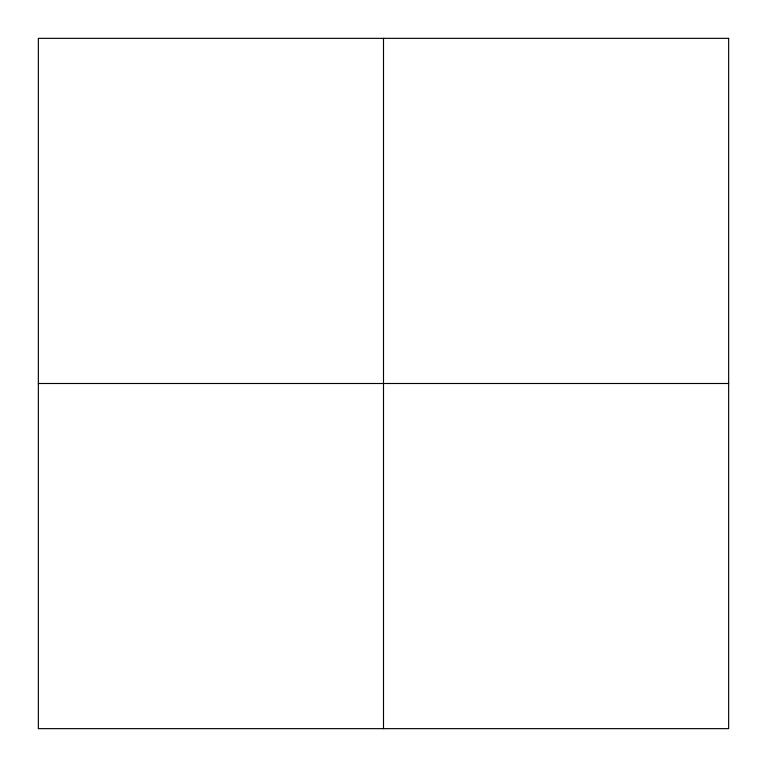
<?xml version="1.0" encoding="UTF-8"?>
<svg xmlns="http://www.w3.org/2000/svg" width="767" height="767" viewBox="0 0 767 767"><rect width="100%" height="100%" fill="white"/><g stroke="black" fill="none" stroke-linecap="round" stroke-linejoin="round"><path stroke-width="1.15" d="M38.35 383.5L728.65 383.5M383.5 38.35L383.5 728.65M728.65 38.35L38.35 38.35L38.35 728.65L728.65 728.65L728.65 38.35"/></g></svg>
